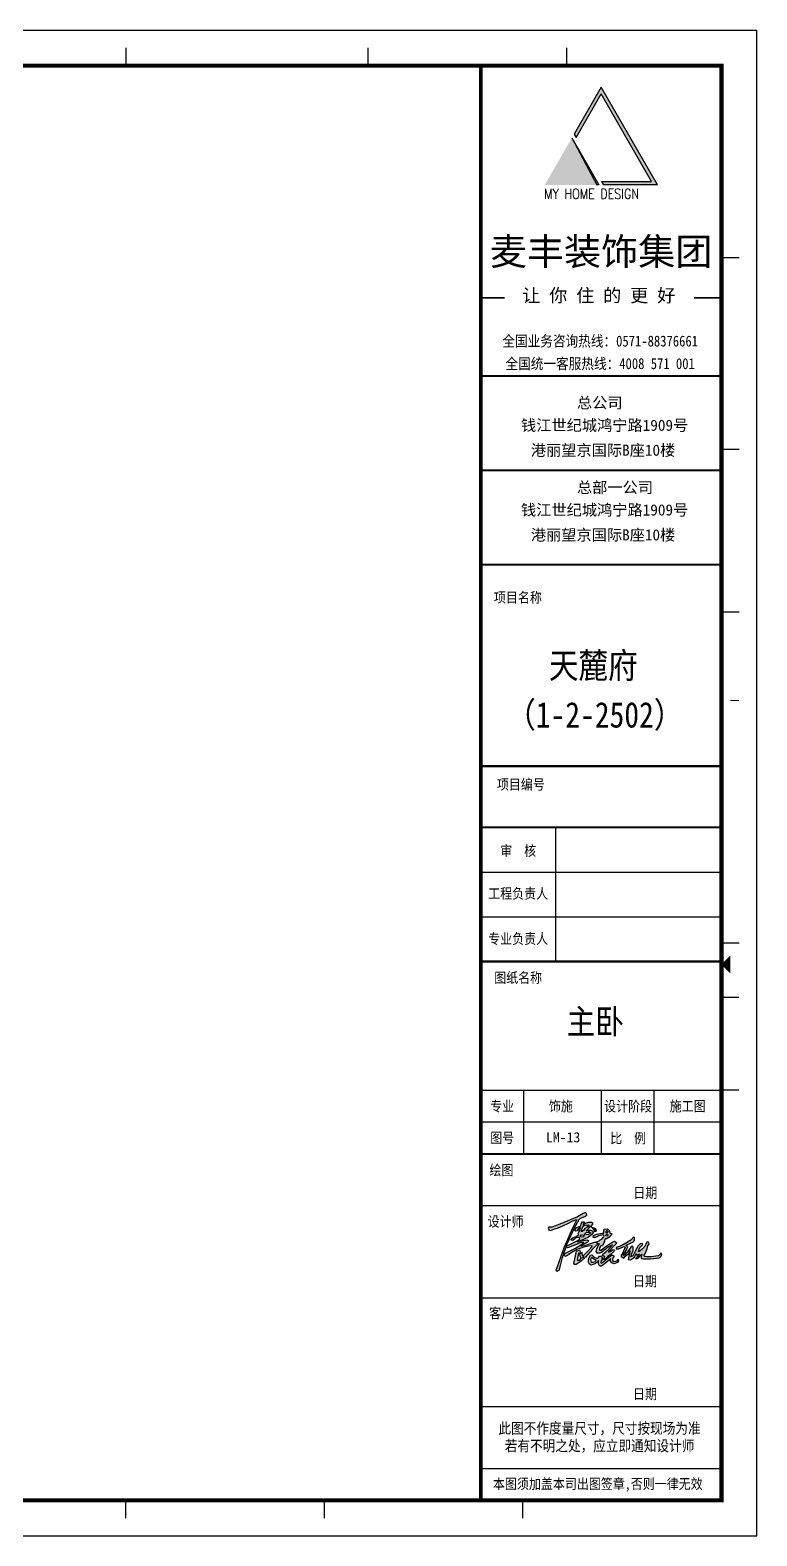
# Model space of a CAD drawing. Header units: millimetres. Extents: x 104198 to 1296755, y -81101 to 81453.
# Drawn here: x 651682 to 656018, y -38334 to -29350 of the extents above; entities that cross this region are included whole.
import ezdxf
from ezdxf.enums import TextEntityAlignment as Align
from ezdxf.xclip import XClip

# ---------------------------------------------------------------- set-up
doc = ezdxf.new("R2010")
doc.units = ezdxf.units.MM
doc.header["$XCLIPFRAME"] = 0
for name, color, linetype in [('11-PL-原始门窗', 1, 'Continuous'), ('TEXT', 4, 'Continuous'), ('图纸图框', 165, 'Continuous'), ('墙体', 7, 'Continuous'), ('文字', 1, 'Continuous'), ('窗户', 1, 'Continuous')]:
    doc.layers.add(name, color=color, linetype=linetype)
doc.layers.add('P★01 活动家具', color=51, linetype='Continuous', lineweight=0)
doc.styles.add('ROMANC', font='romanc.shx')
doc.styles.add('宋体', font='', dxfattribs={"width": 0.7})
doc.styles.add('新宋体', font='', dxfattribs={"width": 0.85})
doc.styles.add('黑体', font='simhei.ttf', dxfattribs={"width": 0.7})
doc.styles.get('宋体').set_extended_font_data('SimSun')
doc.styles.get('新宋体').set_extended_font_data('NSimSun')

# ---------------------------------------------------------------- blocks, each defined once
blk = doc.blocks.new('A$C39F85828')
at = {"layer": 'TEXT'}
for points in [[(22.22602366213687, 1301.176752812578), (76.52488720230758, 1281.28027394833), (183.31252869335, 1319.264714826131), (320.8679210667033, 1360.866189405089), (462.044719328871, 1425.982293952489), (641.2296108296141, 1509.185801811982), (753.4462743774056, 1565.258204703336), (898.2420091070235, 1624.947641295847), (825.8447590973228, 1478.437104441109), (719.9868546107318, 1253.291562132654), (503.9014051875565, 753.2084385161288), (396.9964661991689, 464.5240060777869), (262.7957822468597, 78.09585847787093), (246.013885359047, 29.77272675759741), (287.5369111918844, 0), (349.0242592473514, 32.39966039010324), (375.8545183539391, 144.1220878165914), (450.5112885734998, 436.3771817293018), (603.3030084837228, 854.8641817863099), (840.0365215535276, 1383.393035069574), (970.9960904503241, 1617.456012488459), (1018.846061062999, 1667.792226777645), (1154.842014078284, 1718.12788236537), (1215.283562342636, 1758.396853796788), (1207.728368809447, 1813.766968865646), (1172.471210558899, 1841.451747049461), (1096.918040518183, 1813.766968865646), (923.1448851271998, 1703.027297429391), (367.6013661485631, 1474.014476627897), (124.8008329365402, 1383.393035069574), (21.5444634675514, 1380.876084679738), (2.328306436538696e-10, 1348.425582450465)], [(1382.432495915564, 800.7025381254498), (1367.176413010806, 766.3993816247677), (1256.57104666205, 640.620023719151), (1098.186705554253, 479.3977581928484), (1115.739967339206, 470.3613196567167), (1101.909975058865, 418.2674303560053), (1033.825568816392, 408.6991079639411), (992.9776414339434, 352.1333716220689), (909.6235704713037, 348.7331141142641), (923.2325495725964, 392.9331095063833), (938.5429597392209, 467.7326289609765), (949.782529396005, 563.9170081539778), (977.4425139566882, 571.3589125252329), (998.7190452464853, 534.1493906687248), (1002.973857620032, 474.6135969967587), (1033.825568816392, 408.6991079639411), (1101.909975058865, 418.2674303560052), (1115.739967339207, 470.3613196567168), (1080.633443769301, 488.4341967289801), (1058.29259203095, 543.7177130609055), (1064.676045302069, 589.432348299073), (1018.931256087264, 562.8537991435732), (1004.560460609151, 638.0684338344728), (974.2581955841745, 659.6991222457727), (896.3368508096319, 640.2317261561985), (861.7056907811206, 480.1648553926505), (807.5945032367016, 250.8798934530934), (820.5811882473063, 207.6185166303767), (879.0212707954926, 209.7818089521024), (1034.862725634128, 320.0979846291013), (1177.718730172376, 445.5560891553765), (1387.67137255566, 687.819128920903), (1556.500747115351, 863.027369832038), (1504.552772362032, 906.2887466548708), (1456.934927322902, 906.2887466548709), (1327.066842505708, 871.67942171602), (1186.376520179678, 821.9292853310473), (1024.040488125058, 782.993934450322), (1166.895257953089, 865.1906621538801), (1253.874438935891, 918.6109088852537), (1265.948672889033, 965.6720148092136), (1238.176329673035, 984.9790635599057), (1158.484410045435, 978.9456457442137), (915.7823064317923, 922.2312947956376), (1036.529584805482, 968.0850467146382), (1265.948672889034, 1073.066740189213), (1364.961342378519, 1135.814508953597), (1411.040738138137, 1213.765663735336), (1400.471616281196, 1257.934371841838), (1341.862378394929, 1286.740463994909), (1305.831674017827, 1287.70059257315), (1265.864712575217, 1228.592484921915), (1329.501691606362, 1218.931976777502), (1322.251471566269, 1187.536303035682), (1261.03082097834, 1144.870502043283), (1199.810170390178, 1148.895946562407), (1162.755273655523, 1168.216404149774), (1119.256422835402, 1114.682741007942), (1134.561894159997, 1097.374726329348), (1107.173545908881, 1074.834471828188), (1045.952895320952, 1065.174522385234), (1008.897998586064, 1092.544751607929), (1041.119003723841, 1140.040527321747), (1103.950951510807, 1131.990755686536), (1119.256422835402, 1114.682741007942), (1162.755273655522, 1168.216404149774), (1188.532324707834, 1209.272027334548), (1265.864712575218, 1228.592484921915), (1305.831674017827, 1287.70059257315), (1269.800969640724, 1288.660721151391), (1194.542416108423, 1266.176643828483), (1215.994755588938, 1288.660721151391), (1255.388194005471, 1329.948764172383), (1325.940821753346, 1397.45569909268), (1242.90514314932, 1398.940238570504), (1223.980863085483, 1383.519860316767), (1153.580139950151, 1337.834277558024), (1116.093094541458, 1272.960649474407), (1070.377938378602, 1245.549076338531), (1040.206552666379, 1241.894609634881), (1076.778677596711, 1368.900317397551), (1125.236125773983, 1425.550417670282), (1208.438327345533, 1447.479452698377), (1257.810696001165, 1458.443970212363), (1281.582577205962, 1446.565416996251), (1283.411183452467, 1431.946432778612), (1242.905143149319, 1398.940238570503), (1325.940821753346, 1397.455699092679), (1345.70479746256, 1416.366481930367), (1388.941889657173, 1470.1375932222), (1388.941889657173, 1521.028039428638), (1362.999387398362, 1539.271320467349), (1268.839130163193, 1535.430806154385), (1175.640712405555, 1509.50537908671), (1096.852600861806, 1447.092831240036), (1100.696254639887, 1464.376263051294), (1116.06963504199, 1484.540359948063), (1137.207878755871, 1524.868553741602), (1128.559966432629, 1545.032650638256), (1081.480455170385, 1546.952907794737), (1043.047621520702, 1481.659694862552), (1029.59545065253, 1425.008477186784), (885.4726331438869, 1363.555778567563), (837.432517114561, 1287.700313222478), (871.9278589885218, 1256.0487541802), (912.980748313479, 1269.724091514712), (944.2584346311635, 1314.657103313366), (1015.375289855059, 1369.609309638268), (973.8655576461465, 1242.047693853965), (947.9218206766527, 1180.859819759615), (950.9024118171073, 1142.940746960812), (879.8855681435667, 1093.426382621285), (789.8764076004736, 1059.591976703727), (727.1173077328131, 1000.999829914887), (727.1173077328132, 971.2914347917539), (777.4897918913045, 960.5632480246712), (881.5376107890627, 1043.087374824332), (943.4706893339754, 1062.067583180382), (979.8045151380355, 1052.989800731069), (999.6228533303366, 1011.728016681969), (969.8947286866609, 985.3204301943772), (916.2193939478601, 949.0098590987036), (811.1517041793581, 899.8670312761119), (702.055154058383, 852.9383376145264), (598.8926225875039, 795.1518384311348), (586.4072300386616, 754.4381405822934), (611.3792498467957, 732.428093832452), (654.1607338679023, 741.7807574343169), (743.7352763160595, 787.2065439817959), (890.7967048082493, 843.3208494879067), (1004.434520138428, 892.7547608071475), (1120.746718405746, 903.4432797656626), (1031.173410668038, 829.960061114398), (857.3730916462374, 721.740133575513), (548.5448326386976, 565.4215913725784), (508.4364968442825, 521.3316601817496), (524.2914143400267, 467.1973928958178), (589.1285319747403, 480.5375093127369), (653.9656496092216, 528.1813409319151), (789.3615333230692, 615.8455218019657), (898.0592719533015, 678.7352007547161), (1092.57062485721, 749.2472446728499), (1264.199088114313, 783.5509598751089)], [(1443.966762969737, 1351.43642499228), (1377.005943279714, 1367.588486206601), (1425.494259219616, 1302.979123946281), (1457.820214749547, 1249.907506969292), (1513.235256579239, 1256.829818918253), (1501.690713429358, 1326.054055811139)], [(2551.779888916061, 694.5112558397137), (2482.939839849249, 593.9645351053921), (2404.833288500086, 517.2313496576393), (2362.470371337375, 497.3862713341369), (2362.470371337375, 514.5853392145366), (2420.719073758462, 609.8400390626707), (2469.701273897201, 698.4802715044962), (2500.150469471235, 763.3069686596283), (2477.645401236834, 796.3815404972997), (2436.606093727285, 820.1950757838786), (2505.446142794099, 847.9781854368052), (2660.335635839263, 908.835308225709), (2704.022162654903, 963.0779636083174), (2709.317835978, 1054.364206493367), (2674.029809964821, 1070.042488810722), (2594.739171248862, 978.797589838971), (2484.211591661443, 906.761408148683), (2291.991861440707, 798.7074149640977), (2135.81333063636, 748.282367131673), (2133.410584008554, 702.6599176457385), (2217.506715980127, 707.4619572907687), (2371.282500156667, 774.6955406344496), (2412.129192828667, 755.4862646514083), (2397.712713062065, 700.2586184724918), (2328.033060857095, 551.3842154470043), (2284.78362155729, 486.551931276452), (2308.811087834882, 438.5281826173886), (2376.087993412278, 407.3129694694654), (2403.001119437045, 465.3177580249318), (2515.448532532901, 548.9834749752192), (2570.711704971269, 640.2289326485469), (2534.670505554888, 472.1452536400153), (2513.045785905095, 366.4925596286776), (2578.66585851775, 353.0616131968272), (2712.473756009014, 438.5281826173888), (2762.931435192003, 558.5881129667393), (2779.750661586411, 505.7617659610696), (2859.041300302371, 544.1808766287286), (2806.180874491808, 457.7380173018904), (2741.306715542218, 402.5103711229748), (2790.103709106333, 401.9041799636324), (2834.9792621308, 423.1476882151325), (2876.312430738702, 473.895106829934), (2934.17837290559, 532.9040449598112), (2918.825982582058, 475.0756431615469), (2912.921596983913, 432.5891853601204), (2928.273987307446, 400.7242023336002), (2981.415927111404, 390.1027275585802), (3210.518929307815, 393.6432191502536), (3488.041103655938, 424.327665845165), (3531.736273445188, 463.2736320550313), (3568.345439690398, 528.1835757381049), (3536.460275807883, 581.2915083145494), (3504.57387721492, 524.6430841464315), (3458.517940955003, 480.9760900132823), (3380.575606101891, 467.9946599781979), (3224.6909363959, 453.8321349100443), (3097.149046155624, 451.4716209484031), (3035.739484861493, 460.9131180933911), (2999.130318616283, 484.5171403065325), (3032.197100444698, 535.2645589213356), (3077.346759199866, 629.6851173861661), (3106.47234512074, 703.7722923906986), (3117.06245705625, 776.536462173798), (3162.073828235501, 863.8536893940761), (3158.101764565567, 900.8972768962844), (3111.766783733154, 920.7423552197868), (3073.375930240377, 877.083741609705), (3042.92673466634, 797.7045457188506), (2952.905227018286, 702.4492871691466), (2873.475066015961, 629.6851173861643), (2829.78730448964, 605.8715820994695), (2844.350714805537, 669.3747153315929), (2894.656524597202, 775.2134569522461), (2946.285944042029, 812.2576031560312), (2972.763075946364, 855.9162167661126), (2943.638724735939, 870.4687155018329), (2881.41795864515, 859.884673729306), (2823.169256224064, 795.0585352756307), (2768.891382762461, 699.8032767260396), (2700.051333695651, 567.5049893755994), (2660.335635839263, 480.187762155314), (2584.876303796423, 453.7276577240553), (2600.762089054801, 488.1252347832802), (2623.268391999648, 554.2749371599647), (2657.688416533173, 620.4240808351915), (2668.278528468451, 656.1446631159627), (2662.982855145587, 743.4618903361272), (2647.097069887212, 781.8284830600022), (2606.057762377662, 780.5054778384509)]]:
    blk.add_hatch(color=8, dxfattribs=at).paths.add_polyline_path(points)
h = blk.add_hatch(color=8, dxfattribs=at)
h.paths.add_polyline_path([(1752.201126228086, 1193.131140150828), (1690.502642677631, 1189.504049822106), (1527.182546356692, 1158.674899431062), (1421.932119434932, 1120.59212708415), (1414.674491131678, 1055.30617727188), (1490.889465998858, 1053.493190809037), (1590.556532052112, 1109.642694511451), (1727.998331059702, 1138.660534544266), (1753.164200415835, 1096.100886842353), (1722.191487591015, 1055.474905133713), (1691.266906934732, 1014.912056952002), (1633.144166525221, 985.8310833922588), (1598.299401580589, 954.8784599632489), (1500.804043192766, 909.4106236090447), (1556.500747115351, 863.0273698320381), (1539.66270653432, 845.5531389507814), (1559.897141705034, 849.4046685582434), (1615.145791605813, 859.9209893287623), (1581.667851181934, 814.5940929518541), (1528.753098109272, 705.5942180780692), (1507.154307379853, 621.4157760498349), (1542.791756463703, 571.7723516570403), (1623.785060955677, 568.5346762943082), (1686.419455063064, 598.7526072121692), (1749.05384917045, 650.5548543145413), (1823.567392972298, 705.5942180780693), (1891.602410794935, 764.9506685590607), (2013.631318664877, 828.6242057576308), (1973.895865440368, 773.2753213468231), (1912.025757130934, 705.4333120376111), (1820.07810110692, 621.2755419659658), (1714.38317840593, 537.117213192745), (1710.945744381519, 491.6031518036036), (1735.865906348686, 473.5688251368701), (1773.675211197231, 461.5466856276616), (1757.348634291208, 422.0436939931242), (1689.463016438764, 400.5744703237433), (1690.322374945041, 428.9134879983036), (1679.1507143653, 477.863005091669), (1612.983813525178, 473.5688251368701), (1577.751349484547, 434.0663922037944), (1559.706055566436, 415.1733412863688), (1520.178033705568, 408.3035472810735), (1464.32220022846, 430.631495201145), (1411.903800775764, 470.1339281342219), (1370.657061902573, 509.6369197688765), (1326.832247511251, 499.3316700594732), (1284.724915421568, 431.4902194518365), (1264.10154598509, 361.0720373906665), (1264.101545985089, 280.348605620093), (1294.177858988987, 226.2467430228135), (1336.283956368221, 196.1902768468717), (1417.919310318539, 209.9304235589225), (1481.508135640295, 245.9985181909286), (1555.409263035748, 302.6765535400482), (1585.485576039646, 337.8853652199033), (1583.766859027324, 243.4223454389728), (1596.657236619154, 185.0268615884707), (1627.59167341888, 164.4163621696644), (1673.135204822523, 160.9814651671332), (1716.961253924298, 191.8966555936677), (1771.052686100827, 230.3509644576123), (1912.86289084819, 352.1518087725851), (1958.089101654012, 399.6464670833668), (1959.62137738103, 378.9633364658841), (1960.388132599881, 319.2118840035986), (2000.24829158443, 261.7583709316098), (2057.738881760044, 235.712823035079), (2176.552603494842, 277.8456227685092), (2205.680658836849, 326.8722406728194), (2198.78233128856, 375.8988585772458), (2183.450931043365, 362.8760846289815), (2161.98795846873, 329.1701800631128), (2112.929206279106, 313.8494667245541), (2043.174236733932, 309.2530292423908), (2023.244774596765, 365.1745827208513), (2033.975643528859, 424.1594966847917), (2060.037912706146, 440.2467485216913), (2060.037912706146, 483.1449693503089), (2030.143102145288, 500.7636220792774), (1991.049698379589, 503.0621201711474), (1955.02208077861, 480.0804914616747), (1809.379334647673, 363.642064425742), (1727.359985732706, 293.1663361070684), (1695.931664734148, 259.4604315411999), (1660.670802352019, 258.6944517444354), (1649.173178201308, 287.0379390312587), (1662.20431278972, 323.8077627841856), (1679.916234873701, 354.838604427292), (1748.190786532825, 364.5857113088714), (1807.686546555954, 399.6749608614481), (1877.699570595284, 458.6559639146999), (1976.817190477159, 538.7681762120928), (2067.825231812662, 625.2669056918245), (2082.619532991434, 656.1524849373379), (2066.284313112032, 680.0107163463254), (2017.279888184275, 674.9879895972555), (1965.762827394763, 632.2942535283512), (1926.811415336095, 605.9246587448288), (1879.063925694907, 609.6919831574196), (1935.606258208397, 653.6411215628025), (2043.666886222317, 760.3760204365256), (2122.827880336205, 848.2748559488683), (2141.862177362666, 905.2758207820591), (2082.707197436597, 938.8286411288427), (1943.613355783513, 870.1256727628645), (1791.727913378269, 763.0762249280211), (1662.226537578739, 664.0156502617756), (1614.2629736003, 662.4183225892484), (1609.4661233183, 723.1324177867504), (1652.634071725188, 791.8359448541886), (1706.992201369023, 795.0311589007031), (1761.35156572354, 916.4604666986273), (1788.53001319035, 1015.520482663414), (1844.488327638712, 1015.520482663414), (1916.433673606254, 1073.039922515861), (1970.791803250322, 1133.754017713246), (1993.472200375283, 1170.112078438978), (1924.79636780452, 1199.525479154545), (1937.29657687922, 1225.773835706291), (1901.003496521385, 1294.686317145825), (1862.895391732455, 1330.956103029893), (1754.01615065895, 1316.448300416581), (1743.127238783287, 1249.349364141352)])
h.paths.add_polyline_path([(1822.599379942519, 1150.008321307367), (1857.797272089171, 1164.9312391571), (1876.995785611914, 1139.34941352997), (1857.79727208917, 1103.108680125326), (1813.000740536489, 1107.372690197546)], flags=16)
h.paths.add_polyline_path([(1805.534446159145, 1244.873606189503), (1836.46517882729, 1271.521434334689), (1871.66307097394, 1244.873606189504), (1854.596902480117, 1197.973965007463), (1842.864683334715, 1197.973965007462)], flags=16)
h.paths.add_polyline_path([(1363.257878625824, 432.2642010752607), (1386.531734766439, 416.0532961951103), (1438.774805328576, 379.664506885223), (1505.267669740133, 349.6041297985941), (1460.939093465684, 306.8863695639885), (1410.278921761317, 287.9011328942142), (1346.953089775285, 283.1549634020776), (1332.704530636547, 367.00712373713)], flags=16)
at = {"layer": 'TEXT', "color": 8}
for p, q in [((1119.256422835402, 1114.682741007942), (1162.755273655523, 1168.216404149774)), ((1242.905143149314, 1398.940238570503), (1325.940821753349, 1397.455699092679)), ((1265.864712575218, 1228.592484921915), (1305.831674017827, 1287.70059257315)), ((1377.005943279713, 1367.588486206601), (1325.940821753349, 1397.455699092679))]:
    blk.add_line(p, q, dxfattribs=at)
for points in [[(22.22602366213687, 1301.176752812578), (76.52488720230758, 1281.28027394833), (183.31252869335, 1319.264714826131), (320.8679210667033, 1360.866189405089), (462.044719328871, 1425.982293952489), (641.2296108296141, 1509.185801811982), (753.4462743774056, 1565.258204703336), (898.2420091070235, 1624.947641295847), (825.8447590973228, 1478.437104441109), (719.9868546107318, 1253.291562132654), (503.9014051875565, 753.2084385161288), (396.9964661991689, 464.5240060777869), (262.7957822468597, 78.09585847787093), (246.013885359047, 29.77272675759741), (287.5369111918844, 0), (349.0242592473514, 32.39966039010324), (375.8545183539391, 144.1220878165914), (450.5112885734998, 436.3771817293018), (603.3030084837228, 854.8641817863099), (840.0365215535276, 1383.393035069574), (970.9960904503241, 1617.456012488459), (1018.846061062999, 1667.792226777645), (1154.842014078284, 1718.12788236537), (1215.283562342636, 1758.396853796788), (1207.728368809447, 1813.766968865646), (1172.471210558899, 1841.451747049461), (1096.918040518183, 1813.766968865646), (923.1448851271998, 1703.027297429391), (367.6013661485631, 1474.014476627897), (124.8008329365402, 1383.393035069574), (21.5444634675514, 1380.876084679738), (2.328306436538696e-10, 1348.425582450465), (22.22602366213687, 1301.176752812578)], [(1098.186705554253, 479.3977581928484), (1256.571046662051, 640.6200237191515), (1367.176413010806, 766.3993816247676), (1382.432495915564, 800.7025381254498), (1264.199088114314, 783.5509598751087), (1092.57062485721, 749.2472446728498), (898.0592719533015, 678.7352007547161), (789.36153332307, 615.8455218019662), (653.9656496092211, 528.1813409319147), (589.1285319747403, 480.5375093127368), (524.2914143400267, 467.1973928958178), (508.4364968442824, 521.3316601817496), (548.5448326386977, 565.4215913725784), (857.3730916462373, 721.740133575513), (1031.173410668038, 829.9600611143978), (1120.746718405746, 903.4432797656627), (1004.434520138428, 892.7547608071472), (890.7967048082501, 843.3208494879073), (743.7352763160598, 787.2065439817961), (654.1607338679023, 741.7807574343169), (611.3792498467956, 732.4280938324519), (586.4072300386615, 754.4381405822933), (598.8926225875039, 795.1518384311348), (702.0551540583838, 852.938337614527), (811.1517041793559, 899.8670312761096), (916.2193939478602, 949.0098590987036), (969.8947286866605, 985.320430194377), (999.6228533303365, 1011.728016681969), (979.8045151380356, 1052.989800731069), (943.4706893339753, 1062.067583180382), (881.5376107890625, 1043.087374824332), (777.4897918913048, 960.5632480246713), (727.1173077328131, 971.291434791754), (727.1173077328131, 1000.999829914887), (789.8764076004736, 1059.591976703727), (879.8855681435671, 1093.426382621285), (950.9024118171073, 1142.940746960812), (947.9218206766527, 1180.859819759615), (973.865557646146, 1242.047693853965), (1015.375289855059, 1369.609309638268), (944.2584346311633, 1314.657103313366), (912.9807483134791, 1269.724091514712), (871.9278589885216, 1256.048754180199), (837.432517114561, 1287.700313222478), (885.4726331438869, 1363.555778567563), (1029.59545065253, 1425.008477186784), (1043.047621520702, 1481.659694862552), (1081.480455170386, 1546.952907794737), (1128.559966432629, 1545.032650638255), (1137.207878755871, 1524.868553741602), (1116.069635041989, 1484.540359948063), (1100.696254639886, 1464.376263051294), (1096.852600861806, 1447.092831240036), (1175.640712405555, 1509.50537908671), (1268.839130163193, 1535.430806154385), (1362.999387398362, 1539.271320467349), (1388.941889657173, 1521.028039428638), (1388.941889657173, 1470.1375932222), (1345.70479746256, 1416.366481930367), (1255.388194005471, 1329.948764172383), (1215.994755588938, 1288.660721151391), (1194.542416108423, 1266.176643828483), (1269.800969640724, 1288.660721151391), (1341.86237839493, 1286.740463994909), (1400.471616281196, 1257.934371841839), (1411.040738138137, 1213.765663735336), (1364.961342378519, 1135.814508953597), (1265.948672889033, 1073.066740189213), (1036.529584805481, 968.0850467146374), (915.7823064317927, 922.231294795638), (1158.484410045436, 978.9456457442138), (1238.176329673035, 984.9790635599056), (1265.948672889033, 965.6720148092136), (1253.874438935891, 918.6109088852536), (1166.895257953089, 865.1906621538801), (1024.040488125058, 782.9939344503218), (1186.376520179678, 821.9292853310471), (1327.066842505708, 871.6794217160204), (1456.934927322902, 906.2887466548709), (1504.552772362018, 906.2887466548709), (1556.500747115351, 863.027369832038), (1387.671372555662, 687.8191289209062), (1177.718730172375, 445.556089155376), (1034.862725634128, 320.0979846291011), (879.0212707954925, 209.7818089521024), (820.5811882473063, 207.6185166303767), (807.5945032367017, 250.8798934530932), (861.7056907811202, 480.1648553926498), (896.3368508096319, 640.2317261561984), (974.2581955841742, 659.6991222457727), (1004.560460609151, 638.0684338344727), (1018.931256087264, 562.8537991435733), (1064.676045302069, 589.432348299073), (1058.29259203095, 543.7177130609052), (1080.6334437693, 488.4341967289802), (1115.739967339206, 470.3613196567167), (1101.909975058865, 418.2674303560052), (1033.825568816392, 408.6991079639411), (1002.973857620033, 474.6135969967581), (998.7190452464856, 534.1493906687247), (977.4425139566883, 571.3589125252329), (949.782529396005, 563.9170081539778), (938.5429597392213, 467.7326289609773), (923.2325495725963, 392.9331095063826), (909.6235704713035, 348.733114114264), (909.6235704713035, 348.733114114264), (992.9776414339431, 352.1333716220688), (1033.825568816392, 408.6991079639411)], [(1040.206552666379, 1241.894609634881), (1076.778677596711, 1368.900317397551), (1125.236125773983, 1425.550417670282), (1208.438327345531, 1447.479452698375), (1257.810696001165, 1458.443970212364), (1281.582577205962, 1446.565416996251), (1283.411183452467, 1431.946432778612), (1223.980863085482, 1383.519860316766), (1153.580139950151, 1337.834277558024), (1116.093094541458, 1272.960649474408), (1070.377938378602, 1245.549076338531), (1040.206552666379, 1241.894609634881)], [(1045.952895320952, 1065.174522385234), (1008.897998586064, 1092.544751607929), (1041.119003723841, 1140.040527321748), (1103.950951510807, 1131.990755686536), (1134.561894159997, 1097.374726329348), (1107.173545908881, 1074.834471828188), (1045.952895320952, 1065.174522385234)], [(1199.810170390178, 1148.895946562407), (1162.755273655523, 1168.216404149774), (1188.532324707834, 1209.272027334548), (1265.864712575218, 1228.592484921915), (1329.501691606361, 1218.931976777501), (1322.251471566269, 1187.536303035682), (1261.03082097834, 1144.870502043283), (1199.810170390178, 1148.895946562407)], [(1559.897141705034, 849.4046685582434), (1539.66270653432, 845.5531389507814), (1556.500747115351, 863.027369832038), (1500.804043192766, 909.4106236090447), (1598.299401580589, 954.878459963249), (1633.14416652522, 985.8310833922587), (1691.266906934732, 1014.912056952002), (1722.191487591015, 1055.474905133713), (1753.164200415835, 1096.100886842352), (1727.998331059702, 1138.660534544266), (1590.556532052113, 1109.642694511451), (1490.889465998858, 1053.493190809037), (1414.674491131678, 1055.306177271879), (1421.932119434932, 1120.59212708415), (1527.182546356693, 1158.674899431062), (1690.502642677631, 1189.504049822106), (1752.201126228087, 1193.131140150828), (1743.127238783287, 1249.349364141352), (1754.01615065895, 1316.448300416581), (1862.895391732454, 1330.956103029894), (1901.003496521385, 1294.686317145824), (1937.29657687922, 1225.773835706292), (1924.79636780452, 1199.525479154545), (1993.472200375283, 1170.112078438979), (1970.791803250322, 1133.754017713247), (1916.433673606254, 1073.039922515862), (1844.488327638712, 1015.520482663414), (1788.53001319035, 1015.520482663414), (1761.35156572354, 916.460466698627), (1706.992201369023, 795.0311589007033), (1652.634071725188, 791.8359448541887), (1609.4661233183, 723.13241778675), (1614.2629736003, 662.4183225892484), (1662.226537578739, 664.0156502617756), (1791.727913378272, 763.0762249280233), (1943.613355783513, 870.1256727628643), (2082.707197436597, 938.8286411288427), (2141.862177362666, 905.2758207820589), (2122.827880336205, 848.2748559488682), (2043.666886222316, 760.3760204365244), (1935.606258208398, 653.6411215628032), (1879.063925694907, 609.6919831574196), (1926.811415336095, 605.9246587448288), (1965.762827394763, 632.294253528351), (2017.279888184275, 674.9879895972554), (2066.284313112032, 680.0107163463254), (2082.619532991434, 656.1524849373382), (2067.825231812662, 625.2669056918239), (1976.817190477159, 538.7681762120919), (1877.699570595287, 458.6559639147017), (1807.686546555953, 399.6749608614482), (1748.190786532825, 364.5857113088714), (1679.916234873701, 354.838604427292), (1662.20431278972, 323.8077627841849), (1649.173178201308, 287.0379390312592), (1660.670802352019, 258.6944517444354), (1695.931664734147, 259.4604315411998), (1727.359985732706, 293.1663361070678), (1809.379334647674, 363.642064425745), (1955.02208077861, 480.0804914616747), (1991.049698379589, 503.0621201711474), (2030.143102145288, 500.7636220792774), (2060.037912706146, 483.1449693503091), (2060.037912706146, 440.2467485216912), (2033.975643528858, 424.1594966847915), (2023.244774596766, 365.1745827208506), (2043.174236733932, 309.2530292423908), (2112.929206279106, 313.8494667245541), (2161.98795846873, 329.1701800631126), (2183.450931043364, 362.8760846289806), (2198.782331288559, 375.8988585772458), (2205.680658836849, 326.8722406728193), (2176.552603494842, 277.8456227685092), (2057.738881760044, 235.7128230350791), (2000.24829158443, 261.7583709316095), (1960.388132599881, 319.2118840035982), (1959.62137738103, 378.9633364658803), (1958.089101654012, 399.6464670833666), (1912.862890848191, 352.1518087725854), (1771.052686100826, 230.3509644576116), (1716.961253924295, 191.8966555936495), (1673.135204822524, 160.9814651671331), (1627.59167341888, 164.4163621696644), (1596.657236619154, 185.0268615884706), (1583.766859027324, 243.4223454389721), (1585.485576039646, 337.8853652199032), (1555.409263035748, 302.6765535400482), (1481.508135640295, 245.9985181909287), (1417.919310318539, 209.9304235589225), (1336.283956368221, 196.1902768468717), (1294.177858988987, 226.2467430228135), (1264.10154598509, 280.3486056200927), (1264.10154598509, 361.0720373906661), (1284.724915421568, 431.4902194518363), (1326.832247511251, 499.3316700594733), (1370.657061902573, 509.6369197688764), (1411.903800775763, 470.1339281342225), (1464.32220022846, 430.6314952011453), (1520.178033705568, 408.3035472810734), (1559.706055566436, 415.1733412863687), (1577.751349484548, 434.0663922037929), (1612.983813525178, 473.5688251368701), (1679.1507143653, 477.863005091669), (1690.322374945041, 428.913487998303), (1689.463016438764, 400.5744703237433), (1757.348634291207, 422.0436939931242), (1773.675211197231, 461.5466856276616), (1735.865906348685, 473.5688251368701), (1710.945744381519, 491.6031518036034), (1714.383178405929, 537.1172131927451), (1820.078101106919, 621.2755419659661), (1912.025757130934, 705.4333120376104), (1973.895865440369, 773.2753213468241), (2013.631318664877, 828.624205757631), (1891.602410794934, 764.9506685590604), (1823.567392972298, 705.5942180780694), (1749.05384917045, 650.5548543145414), (1686.419455063064, 598.7526072121691), (1623.785060955677, 568.5346762943082), (1542.791756463703, 571.7723516570404), (1507.154307379853, 621.4157760498347), (1528.753098109271, 705.5942180780694), (1581.667851181934, 814.5940929518547), (1615.145791605813, 859.9209893287625), (1539.66270653432, 845.5531389507669)], [(1377.005943279713, 1367.588486206601), (1425.494259219617, 1302.979123946279), (1457.820214749547, 1249.907506969292), (1513.235256579239, 1256.829818918253), (1501.690713429358, 1326.054055811139), (1443.966762969736, 1351.43642499228), (1377.005943279713, 1367.588486206601)], [(1842.864683334716, 1197.973965007463), (1805.534446159145, 1244.873606189503), (1836.465178827289, 1271.521434334689), (1871.66307097394, 1244.873606189503), (1854.596902480116, 1197.973965007463), (1842.864683334716, 1197.973965007463)], [(1822.59937994252, 1150.008321307367), (1857.79727208917, 1164.9312391571), (1876.995785611914, 1139.34941352997), (1857.79727208917, 1103.108680125326), (1813.000740536489, 1107.372690197546), (1822.59937994252, 1150.008321307367)], [(2674.029809964821, 1070.042488810723), (2594.739171248861, 978.7975898389705), (2484.211591661442, 906.7614081486827), (2291.991861440707, 798.7074149640976), (2135.81333063636, 748.2823671316728), (2133.410584008554, 702.6599176457385), (2217.506715980126, 707.4619572907686), (2371.282500156667, 774.6955406344496), (2412.129192828666, 755.4862646514084), (2397.712713062065, 700.2586184724933), (2328.033060857095, 551.384215447004), (2284.78362155729, 486.5519312764518), (2308.811087834882, 438.5281826173887), (2376.087993412279, 407.3129694694653), (2403.001119437045, 465.3177580249321), (2515.448532532901, 548.983474975219), (2570.711704971269, 640.2289326485479), (2570.711704971269, 640.2289326485479), (2534.670505554881, 472.1452536400175), (2513.045785905095, 366.4925596286776), (2578.66585851775, 353.0616131968272), (2712.473756009014, 438.5281826173887), (2762.931435192004, 558.5881129667396), (2779.750661586411, 505.7617659610696), (2859.041300302371, 544.1808766287286), (2806.180874491809, 457.7380173018901), (2741.306715542218, 402.5103711229749), (2790.103709106334, 401.9041799636325), (2834.979262130801, 423.1476882151328), (2876.312430738704, 473.8951068299357), (2934.17837290559, 532.9040449598106), (2918.825982582057, 475.0756431615446), (2912.921596983913, 432.5891853601206), (2928.273987307446, 400.7242023336003), (2981.415927111404, 390.1027275585802), (3210.518929307815, 393.6432191502536), (3488.041103655938, 424.327665845165), (3531.736273445189, 463.2736320550321), (3568.345439690398, 528.183575738105), (3536.460275807884, 581.291508314549), (3504.57387721492, 524.6430841464316), (3458.517940955004, 480.9760900132824), (3380.575606101891, 467.9946599781979), (3224.690936395898, 453.8321349100443), (3097.149046155624, 451.4716209484031), (3035.739484861493, 460.9131180933909), (2999.130318616284, 484.5171403065324), (3032.197100444697, 535.2645589213353), (3077.346759199863, 629.6851173861651), (3106.472345120739, 703.7722923906986), (3117.06245705625, 776.5364621737972), (3162.073828235501, 863.8536893940764), (3158.101764565567, 900.8972768962849), (3111.766783733154, 920.742355219787), (3073.375930240378, 877.0837416097056), (3042.92673466634, 797.7045457188506), (2952.905227018287, 702.4492871691473), (2873.475066015963, 629.6851173861651), (2829.787304489641, 605.8715820994694), (2844.350714805536, 669.3747153315926), (2894.656524597201, 775.2134569522459), (2946.285944042029, 812.2576031560311), (2972.763075946365, 855.9162167661125), (2943.638724735938, 870.4687155018328), (2881.41795864515, 859.8846737293061), (2823.169256224064, 795.0585352756316), (2768.891382762464, 699.8032767260447), (2700.05133369565, 567.5049893755931), (2660.335635839263, 480.187762155314), (2584.876303796424, 453.7276577240555), (2600.762089054799, 488.1252347832778), (2623.268391999649, 554.2749371599639), (2657.688416533172, 620.4240808351897), (2668.278528468451, 656.1446631159633), (2662.982855145587, 743.4618903361261), (2647.097069887212, 781.8284830600023), (2606.057762377663, 780.505477838451), (2551.779888916062, 694.5112558397232), (2482.939839849249, 593.9645351053914), (2404.833288500085, 517.2313496576389), (2362.470371337375, 497.3862713341368), (2362.470371337375, 514.5853392145364), (2420.719073758461, 609.840039062663), (2469.701273897197, 698.4802715044934), (2500.150469471235, 763.3069686596282), (2477.645401236834, 796.3815404972993), (2436.606093727285, 820.1950757838786), (2505.446142794099, 847.9781854368048), (2660.335635839263, 908.835308225709), (2704.022162654903, 963.0779636083171), (2709.317835977999, 1054.364206493367), (2674.029809964821, 1070.042488810723)], [(1505.267669740133, 349.6041297985939), (1438.774805328576, 379.6645068852231), (1386.531734766439, 416.0532961951103), (1363.257878625824, 432.2642010752606), (1332.704530636547, 367.0071237371303), (1346.953089775285, 283.1549634020776), (1410.278921761317, 287.9011328942142), (1460.939093465684, 306.8863695639884), (1505.267669740133, 349.6041297985939)]]:
    blk.add_lwpolyline(points, dxfattribs=at)
blk = doc.blocks.new('kjghhgdgfhdhgfh')
at = {"layer": '图纸图框'}
for points in [[(1407.728775844509, -237.9115870481163), (1402.391204620469, -247.1565315971485), (1402.776410643341, -247.8237280001438), (1407.728775844509, -239.2459798541067), (1417.693097825832, -256.5046917888502), (1407.788367423568, -256.5046917888502), (1408.173573446505, -257.1718881918476), (1418.848715894511, -257.1718881918476)], [(1401.946407018472, -247.9269436428838), (1396.608835794435, -257.1718881918476), (1407.283978242439, -257.1718881918476)]]:
    blk.add_hatch(color=165, dxfattribs=at).paths.add_polyline_path(points)
at = {"layer": '图纸图框', "color": 165}
for p, q in [((1018.449156697091, -226.6510464365761), (1438.44652398302, -226.6510464365761)), ((1018.44915656821, -226.6510467866938), (1438.446523854134, -226.6510467866938)), ((1018.449156697091, -226.6510478368186), (1438.44652398302, -226.6510478368186)), ((1018.449156697091, -226.6510478368186), (1438.44652398302, -226.6510478368186)), ((1018.44915656821, -226.651048186936), (1438.446523854134, -226.651048186936)), ((1018.44915656821, -226.6510485369378), (1438.44652398302, -226.651048186936)), ((1018.44915656821, -226.6510495871781), (1438.446523854134, -226.6510495871781)), ((1438.446524498338, -523.6475859223262), (1438.446524498338, -226.6510446863338)), ((1438.446524111799, -523.6475887228087), (1438.446524111799, -226.6510474868147)), ((1438.446524111799, -523.6475887228087), (1438.446524111799, -226.6510474868147)), ((1438.446524369572, -523.6475880226899), (1438.446524369572, -226.6510467866938)), ((1438.44652424068, -523.6475883728071), (1438.44652424068, -226.6510471366976)), ((1438.44652424068, -523.6475883728071), (1438.44652424068, -226.6510471366976)), ((1438.446524111799, -523.6475887228087), (1438.446524111799, -226.6510474868147)), ((1438.44652398302, -523.6475894229297), (1438.44652398302, -226.651048186936)), ((1438.44652398302, -523.6475894229297), (1438.44652398302, -226.651048186936)), ((1438.44652398302, -523.6475890728125), (1438.44652398302, -226.6510478368186)), ((1438.446523854134, -523.6475897729335), (1438.446523854134, -226.6510485369378)), ((1438.446525013781, -523.6475834718453), (1438.446525013781, -226.6510422358513)), ((1438.446525013781, -523.6475834718453), (1438.446525013781, -226.6510422358513)), ((1438.446524885007, -523.6475838219628), (1438.446524885007, -226.6510425859702)), ((1438.446525013781, -523.6475845220857), (1438.446525013781, -226.6510432860898)), ((1438.446525013781, -523.6475845220857), (1438.446525013781, -226.6510432860898)), ((1438.446525271551, -523.6475838219628), (1438.446525271551, -226.6510425859702)), ((1438.446525142662, -523.6475841720819), (1438.446525142662, -226.6510429359722)), ((1438.446525142662, -523.6475841720819), (1438.446525142662, -226.6510429359722)), ((1438.446525013781, -523.6475845220857), (1438.446525013781, -226.6510432860898)), ((1438.446524627228, -523.6475855723224), (1438.446524627228, -226.6510443362146)), ((1438.446524627228, -523.6475855723224), (1438.446524627228, -226.6510443362146)), ((1438.446524885007, -523.6475848720875), (1438.446524885007, -226.6510436360913)), ((1438.446524756117, -523.6475852222047), (1438.446524756117, -226.6510439862129)), ((1438.446524756117, -523.6475852222047), (1438.446524756117, -226.6510439862129)), ((1438.446524627228, -523.6475855723224), (1438.446524627228, -226.6510443362146)), ((1438.446524885007, -523.6475848720875), (1438.446524885007, -226.6510436360913)), ((1314.019432948205, -230.165361629017), (1314.019432948205, -233.6664052710039)), ((1361.74647742908, -230.165361629017), (1361.74647742908, -233.6664052710039)), ((1400.888145346033, -230.165361629017), (1400.888145346033, -233.6664052710039)), ((1407.728775844509, -237.9115870481204), (1402.391204620469, -247.1565315971527)), ((1402.776410643341, -247.8237280001475), (1407.728775844509, -239.2459798541836)), ((1418.848715894511, -257.1718881918493), (1407.728775844509, -237.9115870481204)), ((1417.693097825832, -256.5046917888563), (1407.728775844509, -239.2459798541836)), ((1401.946407018472, -247.9269436428899), (1406.911287671147, -257.1718881918493)), ((1401.946407018472, -247.9269436428899), (1407.283978242439, -257.1718881918493)), ((1402.391204620469, -247.1565315971527), (1402.776410643341, -247.8237280001475)), ((1407.283978242439, -257.1718881918493), (1406.911287671147, -257.1718881918493)), ((1407.788367423568, -256.5046917888563), (1408.173573446505, -257.1718881918493)), ((1407.788367423568, -256.5046917888563), (1417.693097825832, -256.5046917888563)), ((1418.848715894511, -257.1718881918493), (1408.173573446505, -257.1718881918493)), ((1434.945480340955, -271.5591700515168), (1431.444436698972, -271.5591700515168)), ((1434.945480340955, -309.3868620286848), (1431.444436698972, -309.3868620286848)), ((1434.945480340955, -341.4492052629546), (1431.444436698972, -341.4492052629546)), ((1383.965712921758, -371.83851287368), (1431.397034630851, -371.83851287368)), ((1434.945480340955, -406.7234327915537), (1431.444436698972, -406.7234327915537)), ((1434.898078272749, -417.4264627987802), (1431.397034630765, -417.4264627987802)), ((1384.013114989963, -435.7076900703021), (1431.444436699053, -435.7076900703021)), ((1392.415619730676, -435.7076900703021), (1392.415619730676, -448.3114471813767)), ((1407.728775844508, -435.7076900703021), (1407.728775844508, -448.3114471813767)), ((1418.140470858794, -435.7076900703021), (1418.140470858794, -448.3114471813767)), ((1434.898078272749, -435.7076900703021), (1431.397034630765, -435.7076900703021)), ((1384.013114989963, -442.0095686258971), (1431.444436699053, -442.0095686258971)), ((1384.013114989963, -458.4537414556255), (1431.444436699053, -458.4537414556255)), ((1383.965712921758, -476.6875268381091), (1431.397034630848, -476.6875268381091)), ((1383.965712921758, -476.6875268381091), (1431.397034630848, -476.6875268381091)), ((1383.965712921758, -476.6875268381091), (1431.397034630848, -476.6875268381091)), ((1383.965712921758, -498.1275528894109), (1431.397034630848, -498.1275528894109)), ((1383.965712921758, -498.1275528894109), (1431.397034630848, -498.1275528894109)), ((1384.013114989964, -498.1275528894109), (1431.444436699053, -498.1275528894109)), ((1384.013114989964, -510.3303537833849), (1431.444436699053, -510.3303537833849)), ((1314.019432948205, -520.1332759807351), (1314.019432948205, -516.6322323388636)), ((1353.161100865154, -520.1332759807351), (1353.161100865154, -516.6322323388636)), ((1392.302768782107, -520.1332759807351), (1392.302768782107, -516.6322323388636)), ((1018.449156697091, -523.6475894229297), (1438.44652398302, -523.6475894229297)), ((1018.44915656821, -523.6475897729335), (1438.446523854134, -523.6475897729335)), ((1018.44915656821, -523.6475911731757), (1438.446523854134, -523.6475911731757)), ((1018.449156697091, -523.6475908231721), (1438.44652398302, -523.6475908231721)), ((1018.449156697091, -523.6475908231721), (1438.44652398302, -523.6475908231721))]:
    blk.add_line(p, q, dxfattribs=at)
at = {"layer": '图纸图框'}
for p, q in [((1383.965712921758, -371.83851287368), (1431.405959578587, -371.83851287368)), ((1384.013114989964, -383.8944848114147), (1431.453361646791, -383.8944848114147)), ((1398.719841084921, -383.8944848114147), (1398.719841084917, -410.3665917823334)), ((1384.013114989964, -392.7185204683874), (1431.453361646791, -392.7185204683874)), ((1384.013114989964, -392.7185204683874), (1431.453361646791, -392.7185204683874)), ((1384.013114989964, -401.5425561253605), (1431.453361646791, -401.5425561253605)), ((1384.013114989964, -410.3665917823334), (1431.453361646791, -410.3665917823334))]:
    blk.add_line(p, q, dxfattribs=at)
at = {"layer": '图纸图框', "color": 165, "const_width": 0.840250474066758}
blk.add_lwpolyline([(1431.444436699053, -233.6664052710039), (1035.954374906786, -233.6664052710039), (1035.954374906786, -516.6322323388636), (1431.444436699053, -516.6322323388636)], close=True, dxfattribs=at)
at = {"layer": '图纸图框', "color": 165}
for points, const_width in [([(1384.013114989964, -233.6664052710039), (1384.013114989964, -516.6322323388636)], 0.7002087283889652), ([(1383.965712921758, -294.8812188139801), (1431.397034630851, -294.8812188139801)], 0.4201252370333791), ([(1383.965712921758, -313.4818136725281), (1431.397034630851, -313.4818136725281)], 0.4201252370333791), ([(1383.965712921758, -332.0824085310761), (1431.397034630851, -332.0824085310761)], 0.4201252370333791), ([(1433.194958519907, -358.8568029295097), (1434.945480340955, -358.8568029295097)], 0.2100626185166894), ([(1384.013114989963, -448.3114471813767), (1431.444436699053, -448.3114471813767)], 0.4201252370333791)]:
    blk.add_lwpolyline(points, dxfattribs=dict(at, const_width=const_width))
at = {"layer": '图纸图框', "color": 8, "const_width": 0.3446186920798523}
for points in [[(1384.111798113064, -279.4461698512858), (1388.724243563977, -279.4461698512858)], [(1426.077482028164, -279.4461698512858), (1431.085804748092, -279.4461698512858)]]:
    blk.add_lwpolyline(points, dxfattribs=at)
at = {"layer": '图纸图框', "const_width": 0.4201921741415278}
for points in [[(1383.965712921758, -371.83851287368), (1431.405959578584, -371.83851287368)], [(1384.013114989964, -383.8944848114147), (1431.453361646783, -383.8944848114147)], [(1384.013114989964, -410.3665917823334), (1431.453361646783, -410.3665917823334)]]:
    blk.add_lwpolyline(points, dxfattribs=at)
at = {"layer": '图纸图框', "color": 165}
blk.add_solid([(1433.194958519907, -409.2136842876691), (1433.194958519907, -412.7147279296507), (1431.444436698972, -410.9642061086054)], dxfattribs=at)
at = {"xscale": 0.006300000000010186, "yscale": 0.006300000000010186, "zscale": 0.006300000000010186}
blk.add_blockref('A$C39F85828', (1397.252474801116, -471.4565601037017), dxfattribs=at)
at = {"color": 7, "style": '新宋体', "width": 0.8500000103483325}
for s, p in [('全国业务咨询热线：0571-88376661', (1407.544168173035, -287.9378245020833)), ('全国统一客服热线：4008 571 001', (1407.544168173035, -292.3834169077567))]:
    blk.add_text(s, height=2.149438256996615, dxfattribs=at).set_placement(p, align=Align.MIDDLE)
at = {"color": 7, "char_height": 2.199804556952881, "attachment_point": 1}
for s, insert, width in [('{\\fSimHei|b0|i0|c134|p49;\\C0;总公司}', (1402.961434598727, -299.0508507818374), 11.34542229062817), ('{\\fSimHei|b0|i0|c134|p49;\\C0;钱江世纪城鸿宁路1909号}', (1391.923130832033, -303.4923410757324), 73.91161342328515), ('{\\fSimHei|b0|i0|c134|p49;\\C0;港丽望京国际B座10楼\\C10; }', (1393.862742547721, -308.4103007586975), 64.81095029161715), ('{\\fSimHei|b0|i0|c134|p49;\\C0;总部一公司}', (1402.961434598727, -315.751666666001), 18.07251348173185), ('{\\fSimHei|b0|i0|c134|p49;\\C0;钱江世纪城鸿宁路1909号}', (1391.923130832033, -320.193156959896), 73.91161342328515), ('{\\fSimHei|b0|i0|c134|p49;\\C0;港丽望京国际B座10楼\\C10; }', (1393.862742547721, -325.1111166428611), 64.81095029161715)]:
    blk.add_mtext(s, dxfattribs=dict(at, insert=insert, width=width))
at = {"layer": '图纸图框', "color": 165, "style": 'ROMANC', "width": 0.8}
blk.add_text('MY HOME DESIGN', height=2.002365381513505, dxfattribs=at).set_placement((1396.51134998264, -259.9509331165087))
at = {"layer": '图纸图框', "color": 7, "style": '黑体'}
for s, height, p in [('麦丰装饰集团', 5.359509899225862, (1407.719819725451, -270.234119432836)), ('让 你 住 的 更 好', 2.604791888388882, (1407.260469546422, -278.9309125836563))]:
    blk.add_text(s, height=height, dxfattribs=at).set_placement(p, align=Align.MIDDLE)
at = {"layer": '图纸图框', "color": 7, "style": '新宋体', "width": 0.85}
for s, height, p in [('项目名称', 2.039218834449623, (1391.317904571985, -338.5208730630841)), ('项目编号', 2.039218834449623, (1391.908322985045, -375.3731204651069)), ('审  核', 2.039218834449623, (1391.366478039516, -388.4673919608601)), ('工程负责人', 2.039218834449623, (1391.366478039516, -396.9101107974629)), ('专业负责人', 2.039218834449623, (1391.366478039516, -405.8314824026395)), ('图纸名称', 2.039218834449623, (1391.365306640189, -413.5175310588606)), ('专业', 2.039218834449623, (1388.214367362391, -438.8586293468309)), ('饰施', 2.039218834449623, (1399.786265713539, -438.8586289367681)), ('设计阶段', 2.039218834449623, (1413.046790046408, -438.8586293468309)), ('施工图', 2.039218834449623, (1424.792453839451, -438.8586289367681)), ('图号', 2.039218834449623, (1388.214367362391, -445.1605079024259)), ('比  例', 2.039218834449623, (1413.046790046408, -445.1605079024259)), ('绘图', 2.039218834449623, (1388.072165571021, -451.462386458021)), ('日期', 2.039218834449623, (1416.434448576004, -455.9626014430444)), ('设计师', 2.039218834449623, (1388.892118501039, -461.6046807321559)), ('日期', 2.039218834449623, (1416.387046507799, -473.3893759547057)), ('客户签字', 2.039218834449623, (1390.382078686463, -479.6856748248854)), ('日期', 2.039218834449623, (1416.387046507799, -495.6364128768262)), ('此图不作度量尺寸，尺寸按现场为准', 2.149986955495583, (1407.415633542482, -502.4069502337211)), ('若有不明之处，应立即通知设计师', 2.149986955495583, (1407.415633542482, -505.8667840354982)), ('本图须加盖本司出图签章,否则一律无效', 2.039218834449623, (1407.074603946551, -513.4812930599151))]:
    blk.add_text(s, height=height, dxfattribs=at).set_placement(p, align=Align.MIDDLE)
blk = doc.blocks.new('fhdghrthe')
at = {"layer": '11-PL-原始门窗', "color": 251}
for p, q in [((572756.001429601, 18110.09284391639), (575486.0014296011, 18110.09284391639)), ((572756.001429601, 18030.09284391639), (575406.0014296011, 18030.09284391639))]:
    blk.add_line(p, q, dxfattribs=at)
at = {"layer": 'P★01 活动家具', "color": 250}
blk.add_line((575135.132097934, 17770.09284391639), (572756.001429601, 17770.09284391639), dxfattribs=at)
at = {"layer": '墙体', "color": 251}
blk.add_line((572756.001429601, 17250.09284391639), (575316.0014296011, 17250.09284391639), dxfattribs=at)
at = {"layer": '窗户', "color": 1}
for p, q in [((572756.001429601, 18190.09284391639), (575566.0014296011, 18190.09284391639)), ((572756.001429601, 17950.09284391639), (575315.1320979341, 17950.09284391639))]:
    blk.add_line(p, q, dxfattribs=at)

msp = doc.modelspace()

# ---------------------------------------------------------------- block references
ref = msp.add_blockref('kjghhgdgfhdhgfh', (612505.0340111882, -22493.99363632491), dxfattribs=dict(xscale=30.25000000000001, yscale=30.25000000000001, zscale=30.25000000000001))
XClip(ref).set_block_clipping_path([(1018.4491561816565, -523.6475911731757), (1465.834744255318, -226.65104223585132)])

# ---------------------------------------------------------------- texts
at = {"color": 2, "style": '宋体'}
msp.add_text('LM-13', height=60.44117367206815, dxfattribs=at).set_placement((654862.0024828976, -35956.54668240696), align=Align.MIDDLE)
at = {"layer": '文字', "color": 0, "style": '新宋体', "width": 0.85}
for s, height, p in [('天麓府', 152.216064, (654777.1693726026, -33217.40238887561)), ('（1-2-2502）', 152.216064, (654522.5579678142, -33511.37765192834)), ('主卧', 147.29644081152, (654883.180342407, -35339.63340529682))]:
    msp.add_text(s, height=height, dxfattribs=at).set_placement(p)

# ---------------------------------------------------------------- next in the draw order: block references
at = {"color": 1}
ref = msp.add_blockref('fhdghrthe', (77960.69812349707, -48853.37760785462), dxfattribs=at)
XClip(ref).set_block_clipping_path([(569228.9550536814, 16985.08370446313), (573063.7332910772, 18311.62689622065)])

doc.saveas('drawing.dxf')
